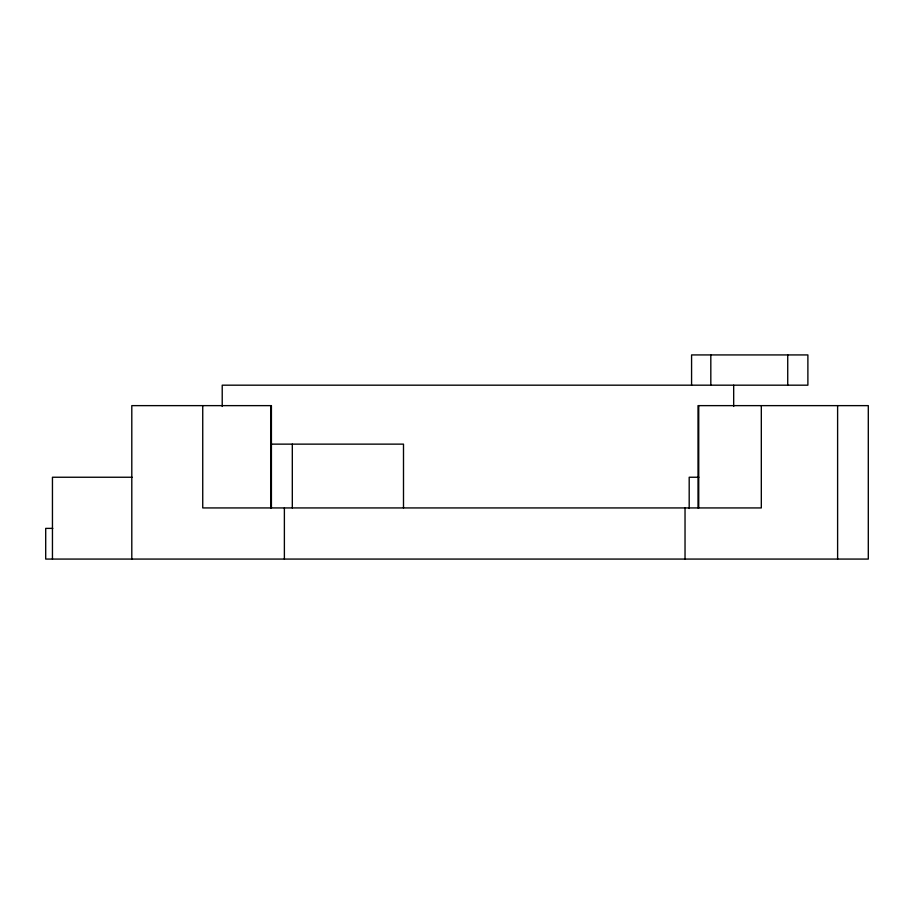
<?xml version="1.0" encoding="UTF-8"?>
<svg xmlns="http://www.w3.org/2000/svg" width="914" height="914" viewBox="0 0 914 914"><rect width="100%" height="100%" fill="white"/><g stroke="black" fill="none" stroke-linecap="round" stroke-linejoin="round"><path stroke-width="1.37" d="M271.412 444.135L403.497 444.135L403.497 507.933M132.107 477.245L52.452 477.245L52.452 559.071M698.856 477.245L689.19 477.245L689.19 508.492M52.806 528.383L45.7 528.383L45.7 559.071L868.3 559.071L868.3 405.633L698.022 405.633L698.022 507.933M837.612 405.633L837.612 559.071M787.731 354.929L787.731 385.182M761.316 405.633L761.316 507.933L202.737 507.933L202.737 405.633M733.679 385.182L733.679 406.444M710.818 354.929L710.818 385.182M698.73 405.633L698.73 507.933M691.578 385.182L691.578 354.929L807.885 354.929L807.885 385.182L222.216 385.182L222.216 406.444M685.032 507.933L685.032 559.071M292.309 444.135L292.309 507.933M284.38 507.933L284.38 559.071M271.412 507.933L271.412 405.633L131.799 405.633L131.799 559.071M270.681 405.633L270.681 507.933"/></g></svg>
